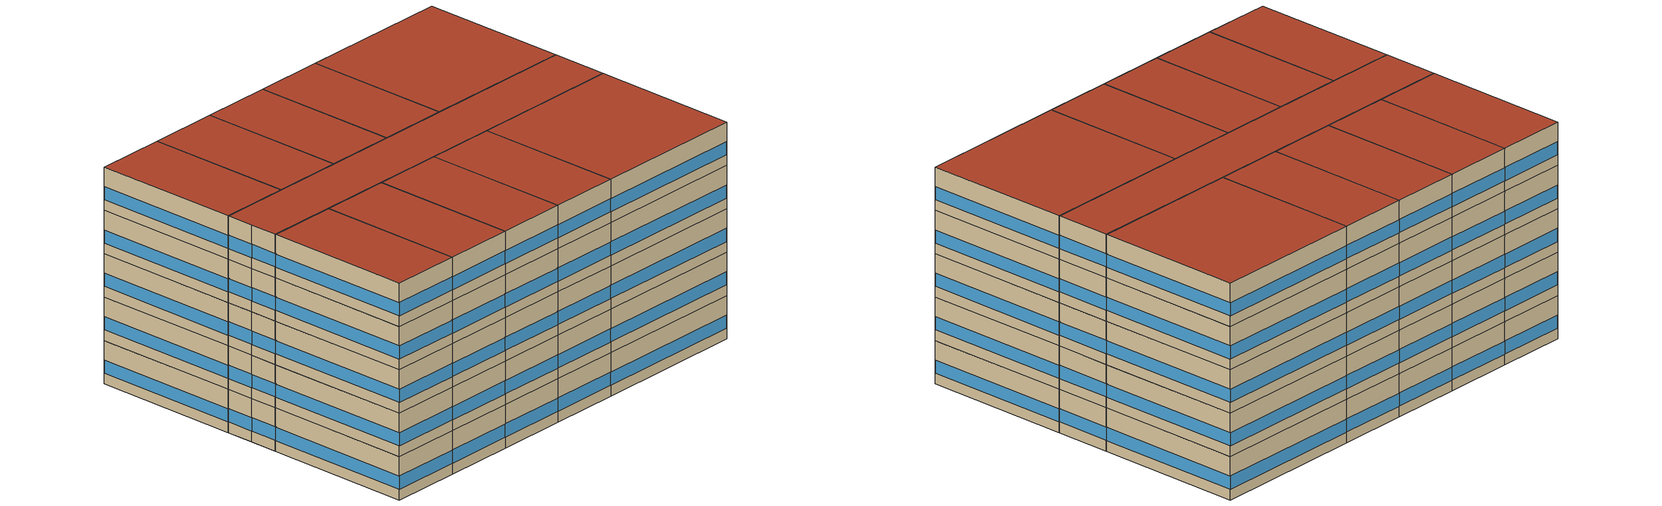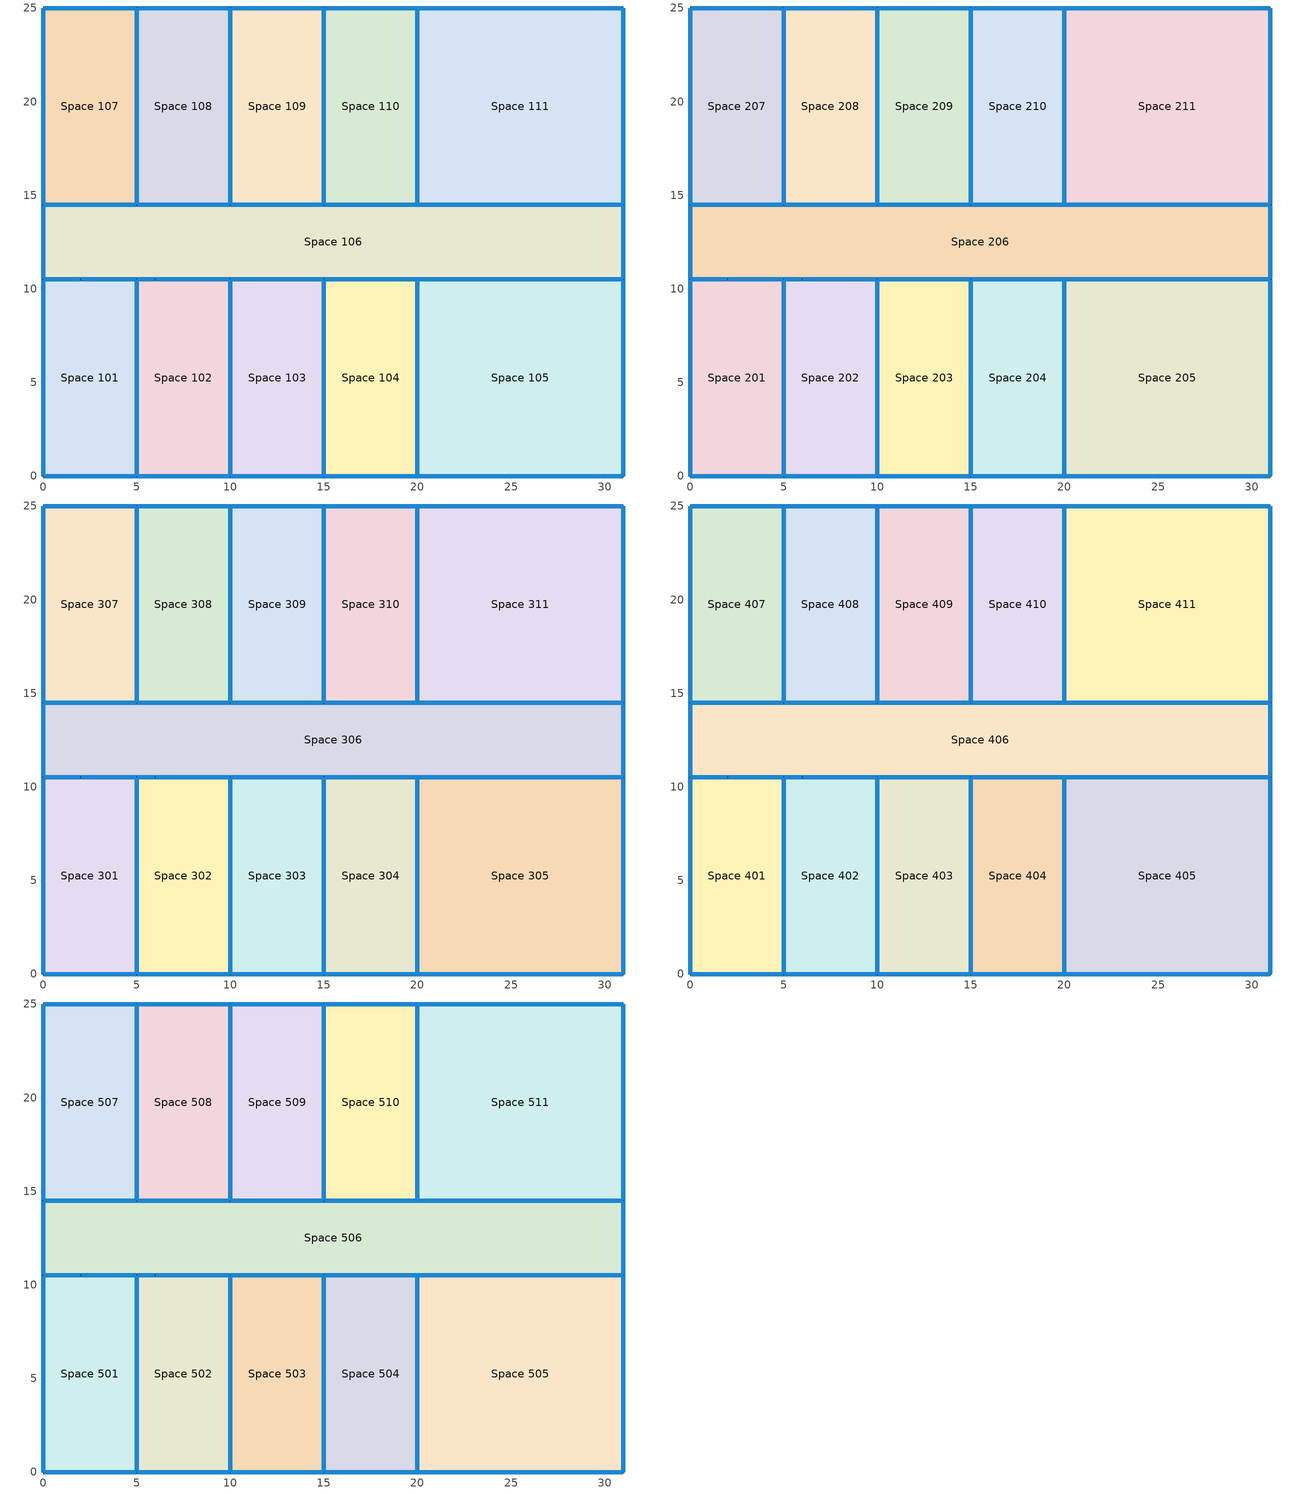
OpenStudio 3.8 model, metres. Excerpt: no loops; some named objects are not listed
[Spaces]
Space 101
 floor ground: 5,10.5 5,0 0,0 0,10.5 z0
 wall outside: 0,0 5,0 5,10.5 2,10.5 0,10.5 0,0 z0:3.05
 window: 0,10.47 0,0.03 / 0.03,0 4.97,0 / 5,0.03 5,10.47 z0.76:1.68; 1.97,10.5 0.03,10.5 z0.76:1.7; 4.97,10.5 2.03,10.5 z0.76:1.69
 roof outside: 5,0 5,10.5 0,10.5 0,0 z3.05
Space 102
 floor ground: 10,10.5 10,0 5,0 5,10.5 z0
 wall outside: 5,0 10,0 10,10.5 6,10.5 5,10.5 5,0 z0:3.05
 window: 5.03,0 9.97,0 / 5,10.47 5,0.03 / 10,0.03 10,10.47 z0.76:1.68; 5.97,10.5 5.03,10.5 z0.76:1.72; 9.97,10.5 6.03,10.5 z0.76:1.69
 roof outside: 10,0 10,10.5 5,10.5 5,0 z3.05
Space 103
 floor ground: 15,10.5 15,0 10,0 10,10.5 z0
 wall outside: 10,0 15,0 15,10.5 10,10.5 10,0 z0:3.05
 window: 10.03,0 14.97,0 / 10,10.47 10,0.03 / 14.97,10.5 10.03,10.5 / 15,0.03 15,10.47 z0.76:1.68
 roof outside: 15,0 15,10.5 10,10.5 10,0 z3.05
Space 104
 floor ground: 20,10.5 20,0 15,0 15,10.5 z0
 wall outside: 15,0 20,0 20,10.5 15,10.5 15,0 z0:3.05
 window: 15,10.47 15,0.03 / 15.03,0 19.97,0 / 19.97,10.5 15.03,10.5 / 20,0.03 20,10.47 z0.76:1.68
 roof outside: 20,0 20,10.5 15,10.5 15,0 z3.05
Space 105
 floor ground: 31,10.5 31,0 20,0 20,10.5 z0
 wall outside: 31,10.5 20,10.5 20,0 31,0 31,10.5 z0:3.05
 window: 31,0.03 31,10.47 / 30.97,10.5 20.03,10.5 / 20,10.47 20,0.03 / 20.03,0 30.97,0 z0.76:1.68
 roof outside: 31,0 31,10.5 20,10.5 20,0 z3.05
Space 106
 floor ground: 31,14.5 31,10.5 0,10.5 0,14.5 z0
 wall outside: 31,10.5 31,14.5 20,14.5 15,14.5 10,14.5 5,14.5 0,14.5 0,12.5 0,10.5 2,10.5 5,10.5 6,10.5 10,10.5 15,10.5 20,10.5 31,10.5 z0:3.05
 window: 2.03,10.5 4.97,10.5 / 31,10.53 31,14.47 / 6.03,10.5 9.97,10.5 z0.76:1.69; 0.03,10.5 1.97,10.5 / 0,12.47 0,10.53 / 0,14.47 0,12.53 z0.76:1.7; 4.97,14.5 0.03,14.5 / 19.97,14.5 15.03,14.5 / 20.03,10.5 30.97,10.5 / 15.03,10.5 19.97,10.5 / 10.03,10.5 14.97,10.5 / 9.97,14.5 5.03,14.5 / 14.97,14.5 10.03,14.5 / 30.97,14.5 20.03,14.5 z0.76:1.68; 5.03,10.5 5.97,10.5 z0.76:1.72
 roof outside: 31,10.5 31,14.5 0,14.5 0,10.5 z3.05
Space 107
 floor ground: 5,25 5,14.5 0,14.5 0,25 z0
 wall outside: 0,14.5 5,14.5 5,25 0,25 0,14.5 z0:3.05
 window: 5,14.53 5,24.97 / 0,24.97 0,14.53 / 0.03,14.5 4.97,14.5 / 4.97,25 0.03,25 z0.76:1.68
 roof outside: 5,14.5 5,25 0,25 0,14.5 z3.05
Space 108
 floor ground: 10,25 10,14.5 5,14.5 5,25 z0
 wall outside: 5,14.5 10,14.5 10,25 5,25 5,14.5 z0:3.05
 window: 10,14.53 10,24.97 / 5.03,14.5 9.97,14.5 / 5,24.97 5,14.53 / 9.97,25 5.03,25 z0.76:1.68
 roof outside: 10,14.5 10,25 5,25 5,14.5 z3.05
Space 109
 floor ground: 15,25 15,14.5 10,14.5 10,25 z0
 wall outside: 10,14.5 15,14.5 15,25 10,25 10,14.5 z0:3.05
 window: 10.03,14.5 14.97,14.5 / 10,24.97 10,14.53 / 14.97,25 10.03,25 / 15,14.53 15,24.97 z0.76:1.68
 roof outside: 15,14.5 15,25 10,25 10,14.5 z3.05
Space 110
 floor ground: 20,25 20,14.5 15,14.5 15,25 z0
 wall outside: 15,14.5 20,14.5 20,25 15,25 15,14.5 z0:3.05
 window: 15.03,14.5 19.97,14.5 / 15,24.97 15,14.53 / 19.97,25 15.03,25 / 20,14.53 20,24.97 z0.76:1.68
 roof outside: 20,14.5 20,25 15,25 15,14.5 z3.05
Space 111
 floor ground: 31,25 31,14.5 20,14.5 20,25 z0
 wall outside: 31,25 20,25 20,14.5 31,14.5 31,25 z0:3.05
 window: 30.97,25 20.03,25 / 31,14.53 31,24.97 / 20.03,14.5 30.97,14.5 / 20,24.97 20,14.53 z0.76:1.68
 roof outside: 31,14.5 31,25 20,25 20,14.5 z3.05
Space 201
 floor ground: 5,10.5 5,0 0,0 0,10.5 z3.05
 wall outside: 0,0 5,0 5,10.5 2,10.5 0,10.5 0,0 z3.05:6.1
 window: 0,10.47 0,0.03 / 0.03,0 4.97,0 / 5,0.03 5,10.47 z3.81:4.73; 1.97,10.5 0.03,10.5 z3.81:4.75; 4.97,10.5 2.03,10.5 z3.81:4.74
 roof outside: 5,0 5,10.5 0,10.5 0,0 z6.1
Space 202
 floor ground: 10,10.5 10,0 5,0 5,10.5 z3.05
 wall outside: 5,0 10,0 10,10.5 6,10.5 5,10.5 5,0 z3.05:6.1
 window: 5.97,10.5 5.03,10.5 z3.81:4.77; 5.03,0 9.97,0 / 5,10.47 5,0.03 / 9.97,10.5 6.03,10.5 / 10,0.03 10,10.47 z3.81:4.73
 roof outside: 10,0 10,10.5 5,10.5 5,0 z6.1
Space 203
 floor ground: 15,10.5 15,0 10,0 10,10.5 z3.05
 wall outside: 10,0 15,0 15,10.5 10,10.5 10,0 z3.05:6.1
 window: 10.03,0 14.97,0 / 15,0.03 15,10.47 / 10,10.47 10,0.03 / 14.97,10.5 10.03,10.5 z3.81:4.73
 roof outside: 15,0 15,10.5 10,10.5 10,0 z6.1
Space 204
 floor ground: 20,10.5 20,0 15,0 15,10.5 z3.05
 wall outside: 15,0 20,0 20,10.5 15,10.5 15,0 z3.05:6.1
 window: 15.03,0 19.97,0 / 15,10.47 15,0.03 / 19.97,10.5 15.03,10.5 / 20,0.03 20,10.47 z3.81:4.73
 roof outside: 20,0 20,10.5 15,10.5 15,0 z6.1
Space 205
 floor ground: 31,10.5 31,0 20,0 20,10.5 z3.05
 wall outside: 31,10.5 20,10.5 20,0 31,0 31,10.5 z3.05:6.1
 window: 31,0.03 31,10.47 / 20,10.47 20,0.03 / 30.97,10.5 20.03,10.5 / 20.03,0 30.97,0 z3.81:4.73
 roof outside: 31,0 31,10.5 20,10.5 20,0 z6.1
Space 206
 floor ground: 31,14.5 31,10.5 0,10.5 0,14.5 z3.05
 wall outside: 31,10.5 31,14.5 20,14.5 15,14.5 10,14.5 5,14.5 0,14.5 0,12.5 0,10.5 2,10.5 5,10.5 6,10.5 10,10.5 15,10.5 20,10.5 31,10.5 z3.05:6.1
 window: 10.03,10.5 14.97,10.5 / 15.03,10.5 19.97,10.5 / 31,10.53 31,14.47 / 20.03,10.5 30.97,10.5 / 6.03,10.5 9.97,10.5 / 4.97,14.5 0.03,14.5 / 9.97,14.5 5.03,14.5 / 14.97,14.5 10.03,14.5 / 19.97,14.5 15.03,14.5 / 30.97,14.5 20.03,14.5 z3.81:4.73; 5.03,10.5 5.97,10.5 z3.81:4.77; 2.03,10.5 4.97,10.5 z3.81:4.74; 0.03,10.5 1.97,10.5 / 0,12.47 0,10.53 / 0,14.47 0,12.53 z3.81:4.75
 roof outside: 31,10.5 31,14.5 0,14.5 0,10.5 z6.1
Space 207
 floor ground: 5,25 5,14.5 0,14.5 0,25 z3.05
 wall outside: 0,14.5 5,14.5 5,25 0,25 0,14.5 z3.05:6.1
 window: 5,14.53 5,24.97 / 0.03,14.5 4.97,14.5 / 0,24.97 0,14.53 / 4.97,25 0.03,25 z3.81:4.73
 roof outside: 5,14.5 5,25 0,25 0,14.5 z6.1
Space 208
 floor ground: 10,25 10,14.5 5,14.5 5,25 z3.05
 wall outside: 5,14.5 10,14.5 10,25 5,25 5,14.5 z3.05:6.1
 window: 5.03,14.5 9.97,14.5 / 5,24.97 5,14.53 / 9.97,25 5.03,25 / 10,14.53 10,24.97 z3.81:4.73
 roof outside: 10,14.5 10,25 5,25 5,14.5 z6.1
Space 209
 floor ground: 15,25 15,14.5 10,14.5 10,25 z3.05
 wall outside: 10,14.5 15,14.5 15,25 10,25 10,14.5 z3.05:6.1
 window: 10.03,14.5 14.97,14.5 / 10,24.97 10,14.53 / 14.97,25 10.03,25 / 15,14.53 15,24.97 z3.81:4.73
 roof outside: 15,14.5 15,25 10,25 10,14.5 z6.1
Space 210
 floor ground: 20,25 20,14.5 15,14.5 15,25 z3.05
 wall outside: 15,14.5 20,14.5 20,25 15,25 15,14.5 z3.05:6.1
 window: 19.97,25 15.03,25 / 15.03,14.5 19.97,14.5 / 15,24.97 15,14.53 / 20,14.53 20,24.97 z3.81:4.73
 roof outside: 20,14.5 20,25 15,25 15,14.5 z6.1
Space 211
 floor ground: 31,25 31,14.5 20,14.5 20,25 z3.05
 wall outside: 31,25 20,25 20,14.5 31,14.5 31,25 z3.05:6.1
 window: 20,24.97 20,14.53 / 31,14.53 31,24.97 / 30.97,25 20.03,25 / 20.03,14.5 30.97,14.5 z3.81:4.73
 roof outside: 31,14.5 31,25 20,25 20,14.5 z6.1
Space 301
 floor ground: 5,10.5 5,0 0,0 0,10.5 z6.1
 wall outside: 0,0 5,0 5,10.5 2,10.5 0,10.5 0,0 z6.1:9.14
 window: 5,0.03 5,10.47 / 0,10.47 0,0.03 z6.86:7.77; 0.03,0 4.97,0 z6.86:7.78; 1.97,10.5 0.03,10.5 / 4.97,10.5 2.03,10.5 z6.86:7.79
 roof outside: 5,0 5,10.5 0,10.5 0,0 z9.14
Space 302
 floor ground: 10,10.5 10,0 5,0 5,10.5 z6.1
 wall outside: 5,0 10,0 10,10.5 6,10.5 5,10.5 5,0 z6.1:9.14
 window: 5.97,10.5 5.03,10.5 z6.86:7.82; 5.03,0 9.97,0 / 9.97,10.5 6.03,10.5 z6.86:7.78; 5,10.47 5,0.03 / 10,0.03 10,10.47 z6.86:7.77
 roof outside: 10,0 10,10.5 5,10.5 5,0 z9.14
Space 303
 floor ground: 15,10.5 15,0 10,0 10,10.5 z6.1
 wall outside: 10,0 15,0 15,10.5 10,10.5 10,0 z6.1:9.14
 window: 10.03,0 14.97,0 / 14.97,10.5 10.03,10.5 z6.86:7.78; 10,10.47 10,0.03 / 15,0.03 15,10.47 z6.86:7.77
 roof outside: 15,0 15,10.5 10,10.5 10,0 z9.14
Space 304
 floor ground: 20,10.5 20,0 15,0 15,10.5 z6.1
 wall outside: 15,0 20,0 20,10.5 15,10.5 15,0 z6.1:9.14
 window: 20,0.03 20,10.47 / 15,10.47 15,0.03 z6.86:7.77; 15.03,0 19.97,0 / 19.97,10.5 15.03,10.5 z6.86:7.78
 roof outside: 20,0 20,10.5 15,10.5 15,0 z9.14
Space 305
 floor ground: 31,10.5 31,0 20,0 20,10.5 z6.1
 wall outside: 31,10.5 20,10.5 20,0 31,0 31,10.5 z6.1:9.14
 window: 31,0.03 31,10.47 / 30.97,10.5 20.03,10.5 / 20.03,0 30.97,0 / 20,10.47 20,0.03 z6.86:7.77
 roof outside: 31,0 31,10.5 20,10.5 20,0 z9.14
Space 306
 floor ground: 31,14.5 31,10.5 0,10.5 0,14.5 z6.1
 wall outside: 31,10.5 31,14.5 20,14.5 15,14.5 10,14.5 5,14.5 0,14.5 0,12.5 0,10.5 2,10.5 5,10.5 6,10.5 10,10.5 15,10.5 20,10.5 31,10.5 z6.1:9.14
 window: 9.97,14.5 5.03,14.5 / 15.03,10.5 19.97,10.5 / 14.97,14.5 10.03,14.5 / 4.97,14.5 0.03,14.5 / 31,10.53 31,14.47 / 10.03,10.5 14.97,10.5 / 6.03,10.5 9.97,10.5 / 19.97,14.5 15.03,14.5 z6.86:7.78; 0.03,10.5 1.97,10.5 / 0,12.47 0,10.53 / 2.03,10.5 4.97,10.5 / 0,14.47 0,12.53 z6.86:7.79; 20.03,10.5 30.97,10.5 / 30.97,14.5 20.03,14.5 z6.86:7.77; 5.03,10.5 5.97,10.5 z6.86:7.82
 roof outside: 31,10.5 31,14.5 0,14.5 0,10.5 z9.14
Space 307
 floor ground: 5,25 5,14.5 0,14.5 0,25 z6.1
 wall outside: 0,14.5 5,14.5 5,25 0,25 0,14.5 z6.1:9.14
 window: 5,14.53 5,24.97 / 0,24.97 0,14.53 z6.86:7.77; 4.97,25 0.03,25 / 0.03,14.5 4.97,14.5 z6.86:7.78
 roof outside: 5,14.5 5,25 0,25 0,14.5 z9.14
Space 308
 floor ground: 10,25 10,14.5 5,14.5 5,25 z6.1
 wall outside: 5,14.5 10,14.5 10,25 5,25 5,14.5 z6.1:9.14
 window: 9.97,25 5.03,25 / 5.03,14.5 9.97,14.5 z6.86:7.78; 5,24.97 5,14.53 / 10,14.53 10,24.97 z6.86:7.77
 roof outside: 10,14.5 10,25 5,25 5,14.5 z9.14
Space 309
 floor ground: 15,25 15,14.5 10,14.5 10,25 z6.1
 wall outside: 10,14.5 15,14.5 15,25 10,25 10,14.5 z6.1:9.14
 window: 14.97,25 10.03,25 / 10.03,14.5 14.97,14.5 z6.86:7.78; 10,24.97 10,14.53 / 15,14.53 15,24.97 z6.86:7.77
 roof outside: 15,14.5 15,25 10,25 10,14.5 z9.14
Space 310
 floor ground: 20,25 20,14.5 15,14.5 15,25 z6.1
 wall outside: 15,14.5 20,14.5 20,25 15,25 15,14.5 z6.1:9.14
 window: 19.97,25 15.03,25 / 15.03,14.5 19.97,14.5 z6.86:7.78; 20,14.53 20,24.97 / 15,24.97 15,14.53 z6.86:7.77
 roof outside: 20,14.5 20,25 15,25 15,14.5 z9.14
Space 311
 floor ground: 31,25 31,14.5 20,14.5 20,25 z6.1
 wall outside: 31,25 20,25 20,14.5 31,14.5 31,25 z6.1:9.14
 window: 31,14.53 31,24.97 / 30.97,25 20.03,25 / 20.03,14.5 30.97,14.5 / 20,24.97 20,14.53 z6.86:7.77
 roof outside: 31,14.5 31,25 20,25 20,14.5 z9.14
Space 401
 floor ground: 5,10.5 5,0 0,0 0,10.5 z9.14
 wall outside: 0,0 5,0 5,10.5 2,10.5 0,10.5 0,0 z9.14:12.19
 window: 4.97,10.5 2.03,10.5 / 0.03,0 4.97,0 z9.9:10.83; 1.97,10.5 0.03,10.5 z9.9:10.84; 0,10.47 0,0.03 / 5,0.03 5,10.47 z9.9:10.82
 roof outside: 5,0 5,10.5 0,10.5 0,0 z12.19
Space 402
 floor ground: 10,10.5 10,0 5,0 5,10.5 z9.14
 wall outside: 5,0 10,0 10,10.5 6,10.5 5,10.5 5,0 z9.14:12.19
 window: 5.97,10.5 5.03,10.5 z9.9:10.87; 9.97,10.5 6.03,10.5 / 5.03,0 9.97,0 z9.9:10.83; 5,10.47 5,0.03 / 10,0.03 10,10.47 z9.9:10.82
 roof outside: 10,0 10,10.5 5,10.5 5,0 z12.19
Space 403
 floor ground: 15,10.5 15,0 10,0 10,10.5 z9.14
 wall outside: 10,0 15,0 15,10.5 10,10.5 10,0 z9.14:12.19
 window: 10.03,0 14.97,0 / 14.97,10.5 10.03,10.5 z9.9:10.83; 10,10.47 10,0.03 / 15,0.03 15,10.47 z9.9:10.82
 roof outside: 15,0 15,10.5 10,10.5 10,0 z12.19
Space 404
 floor ground: 20,10.5 20,0 15,0 15,10.5 z9.14
 wall outside: 15,0 20,0 20,10.5 15,10.5 15,0 z9.14:12.19
 window: 20,0.03 20,10.47 / 15,10.47 15,0.03 z9.9:10.82; 15.03,0 19.97,0 / 19.97,10.5 15.03,10.5 z9.9:10.83
 roof outside: 20,0 20,10.5 15,10.5 15,0 z12.19
Space 405
 floor ground: 31,10.5 31,0 20,0 20,10.5 z9.14
 wall outside: 31,10.5 20,10.5 20,0 31,0 31,10.5 z9.14:12.19
 window: 30.97,10.5 20.03,10.5 / 20,10.47 20,0.03 / 20.03,0 30.97,0 / 31,0.03 31,10.47 z9.9:10.82
 roof outside: 31,0 31,10.5 20,10.5 20,0 z12.19
Space 406
 floor ground: 31,14.5 31,10.5 0,10.5 0,14.5 z9.14
 wall outside: 31,10.5 31,14.5 20,14.5 15,14.5 10,14.5 5,14.5 0,14.5 0,12.5 0,10.5 2,10.5 5,10.5 6,10.5 10,10.5 15,10.5 20,10.5 31,10.5 z9.14:12.19
 window: 14.97,14.5 10.03,14.5 / 19.97,14.5 15.03,14.5 / 15.03,10.5 19.97,10.5 / 6.03,10.5 9.97,10.5 / 2.03,10.5 4.97,10.5 / 31,10.53 31,14.47 / 10.03,10.5 14.97,10.5 / 4.97,14.5 0.03,14.5 / 9.97,14.5 5.03,14.5 z9.9:10.83; 30.97,14.5 20.03,14.5 / 20.03,10.5 30.97,10.5 z9.9:10.82; 0,14.47 0,12.53 / 0.03,10.5 1.97,10.5 / 0,12.47 0,10.53 z9.9:10.84; 5.03,10.5 5.97,10.5 z9.9:10.87
 roof outside: 31,10.5 31,14.5 0,14.5 0,10.5 z12.19
Space 407
 floor ground: 5,25 5,14.5 0,14.5 0,25 z9.14
 wall outside: 0,14.5 5,14.5 5,25 0,25 0,14.5 z9.14:12.19
 window: 0.03,14.5 4.97,14.5 / 4.97,25 0.03,25 z9.9:10.83; 0,24.97 0,14.53 / 5,14.53 5,24.97 z9.9:10.82
 roof outside: 5,14.5 5,25 0,25 0,14.5 z12.19
Space 408
 floor ground: 10,25 10,14.5 5,14.5 5,25 z9.14
 wall outside: 5,14.5 10,14.5 10,25 5,25 5,14.5 z9.14:12.19
 window: 9.97,25 5.03,25 / 5.03,14.5 9.97,14.5 z9.9:10.83; 5,24.97 5,14.53 / 10,14.53 10,24.97 z9.9:10.82
 roof outside: 10,14.5 10,25 5,25 5,14.5 z12.19
Space 409
 floor ground: 15,25 15,14.5 10,14.5 10,25 z9.14
 wall outside: 10,14.5 15,14.5 15,25 10,25 10,14.5 z9.14:12.19
 window: 10,24.97 10,14.53 / 15,14.53 15,24.97 z9.9:10.82; 10.03,14.5 14.97,14.5 / 14.97,25 10.03,25 z9.9:10.83
 roof outside: 15,14.5 15,25 10,25 10,14.5 z12.19
Space 410
 floor ground: 20,25 20,14.5 15,14.5 15,25 z9.14
 wall outside: 15,14.5 20,14.5 20,25 15,25 15,14.5 z9.14:12.19
 window: 20,14.53 20,24.97 / 15,24.97 15,14.53 z9.9:10.82; 15.03,14.5 19.97,14.5 / 19.97,25 15.03,25 z9.9:10.83
 roof outside: 20,14.5 20,25 15,25 15,14.5 z12.19
Space 411
 floor ground: 31,25 31,14.5 20,14.5 20,25 z9.14
 wall outside: 31,25 20,25 20,14.5 31,14.5 31,25 z9.14:12.19
 window: 20.03,14.5 30.97,14.5 / 30.97,25 20.03,25 / 31,14.53 31,24.97 / 20,24.97 20,14.53 z9.9:10.82
 roof outside: 31,14.5 31,25 20,25 20,14.5 z12.19
Space 501
 floor ground: 5,10.5 5,0 0,0 0,10.5 z12.19
 wall outside: 0,0 5,0 5,10.5 2,10.5 0,10.5 0,0 z12.19:15.24
 window: 4.97,10.5 2.03,10.5 / 0.03,0 4.97,0 z12.95:13.88; 1.97,10.5 0.03,10.5 z12.95:13.89; 0,10.47 0,0.03 / 5,0.03 5,10.47 z12.95:13.87
 roof outside: 5,0 5,10.5 0,10.5 0,0 z15.24
Space 502
 floor ground: 10,10.5 10,0 5,0 5,10.5 z12.19
 wall outside: 5,0 10,0 10,10.5 6,10.5 5,10.5 5,0 z12.19:15.24
 window: 10,0.03 10,10.47 / 5,10.47 5,0.03 z12.95:13.87; 5.03,0 9.97,0 / 9.97,10.5 6.03,10.5 z12.95:13.88; 5.97,10.5 5.03,10.5 z12.95:13.92
 roof outside: 10,0 10,10.5 5,10.5 5,0 z15.24
Space 503
 floor ground: 15,10.5 15,0 10,0 10,10.5 z12.19
 wall outside: 10,0 15,0 15,10.5 10,10.5 10,0 z12.19:15.24
 window: 15,0.03 15,10.47 / 10,10.47 10,0.03 z12.95:13.87; 14.97,10.5 10.03,10.5 / 10.03,0 14.97,0 z12.95:13.88
 roof outside: 15,0 15,10.5 10,10.5 10,0 z15.24
Space 504
 floor ground: 20,10.5 20,0 15,0 15,10.5 z12.19
 wall outside: 15,0 20,0 20,10.5 15,10.5 15,0 z12.19:15.24
 window: 15.03,0 19.97,0 / 19.97,10.5 15.03,10.5 z12.95:13.88; 20,0.03 20,10.47 / 15,10.47 15,0.03 z12.95:13.87
 roof outside: 20,0 20,10.5 15,10.5 15,0 z15.24
Space 505
 floor ground: 31,10.5 31,0 20,0 20,10.5 z12.19
 wall outside: 31,10.5 20,10.5 20,0 31,0 31,10.5 z12.19:15.24
 window: 20,10.47 20,0.03 / 30.97,10.5 20.03,10.5 / 31,0.03 31,10.47 / 20.03,0 30.97,0 z12.95:13.87
 roof outside: 31,0 31,10.5 20,10.5 20,0 z15.24
Space 506
 floor ground: 31,14.5 31,10.5 0,10.5 0,14.5 z12.19
 wall outside: 31,10.5 31,14.5 20,14.5 15,14.5 10,14.5 5,14.5 0,14.5 0,12.5 0,10.5 2,10.5 5,10.5 6,10.5 10,10.5 15,10.5 20,10.5 31,10.5 z12.19:15.24
 window: 2.03,10.5 4.97,10.5 / 9.97,14.5 5.03,14.5 / 19.97,14.5 15.03,14.5 / 15.03,10.5 19.97,10.5 / 10.03,10.5 14.97,10.5 / 31,10.53 31,14.47 / 6.03,10.5 9.97,10.5 / 4.97,14.5 0.03,14.5 / 14.97,14.5 10.03,14.5 z12.95:13.88; 0,14.47 0,12.53 / 0.03,10.5 1.97,10.5 / 0,12.47 0,10.53 z12.95:13.89; 5.03,10.5 5.97,10.5 z12.95:13.92; 20.03,10.5 30.97,10.5 / 30.97,14.5 20.03,14.5 z12.95:13.87
 roof outside: 31,10.5 31,14.5 0,14.5 0,10.5 z15.24
Space 507
 floor ground: 5,25 5,14.5 0,14.5 0,25 z12.19
 wall outside: 0,14.5 5,14.5 5,25 0,25 0,14.5 z12.19:15.24
 window: 0,24.97 0,14.53 / 5,14.53 5,24.97 z12.95:13.87; 0.03,14.5 4.97,14.5 / 4.97,25 0.03,25 z12.95:13.88
 roof outside: 5,14.5 5,25 0,25 0,14.5 z15.24
Space 508
 floor ground: 10,25 10,14.5 5,14.5 5,25 z12.19
 wall outside: 5,14.5 10,14.5 10,25 5,25 5,14.5 z12.19:15.24
 window: 5.03,14.5 9.97,14.5 / 9.97,25 5.03,25 z12.95:13.88; 5,24.97 5,14.53 / 10,14.53 10,24.97 z12.95:13.87
 roof outside: 10,14.5 10,25 5,25 5,14.5 z15.24
Space 509
 floor ground: 15,25 15,14.5 10,14.5 10,25 z12.19
 wall outside: 10,14.5 15,14.5 15,25 10,25 10,14.5 z12.19:15.24
 window: 15,14.53 15,24.97 / 10,24.97 10,14.53 z12.95:13.87; 14.97,25 10.03,25 / 10.03,14.5 14.97,14.5 z12.95:13.88
 roof outside: 15,14.5 15,25 10,25 10,14.5 z15.24
Space 510
 floor ground: 20,25 20,14.5 15,14.5 15,25 z12.19
 wall outside: 15,14.5 20,14.5 20,25 15,25 15,14.5 z12.19:15.24
 window: 15.03,14.5 19.97,14.5 / 19.97,25 15.03,25 z12.95:13.88; 15,24.97 15,14.53 / 20,14.53 20,24.97 z12.95:13.87
 roof outside: 20,14.5 20,25 15,25 15,14.5 z15.24
Space 511
 floor ground: 31,25 31,14.5 20,14.5 20,25 z12.19
 wall outside: 31,25 20,25 20,14.5 31,14.5 31,25 z12.19:15.24
 window: 20,24.97 20,14.53 / 20.03,14.5 30.97,14.5 / 30.97,25 20.03,25 / 31,14.53 31,24.97 z12.95:13.87
 roof outside: 31,14.5 31,25 20,25 20,14.5 z15.24
[Building]
Building 1
[Site]
Montreal Int'l: Latitude {deg}=45.47; Longitude {deg}=-73.75; Time Zone {hr}=-5; Elevation {m}=36
[ClimateZones]
Climate Zone Institution Name 1=ASHRAE; Climate Zone Document Name 1=ANSI/ASHRAE Standard 169; Climate Zone Document Year 1=2006; Climate Zone Institution Name 2=CEC; Climate Zone Document Name 2=California Climate Zone Descriptions; Climate Zone Document Year 2=1995
[SizingPeriod:DesignDay] Barometric Pressure {Pa}=100893; Rain Indicator=No; Snow Indicator=No; Day of Month=21; Daylight Saving Time Indicator=No; Dry-Bulb Temperature Range Modifier Type=DefaultMultipliers
Name | Maximum Dry-Bulb Temperature {C} | Daily Dry-Bulb Temperature Range {deltaC} | Wind Speed {m/s} | Wind Direction {deg} | Sky Clearness | Month | Day Type | Humidity Condition Type | Wetbulb or DewPoint at Maximum Dry-Bulb {C} | Solar Model Indicator | ASHRAE Clear Sky Optical Depth for Beam Irradiance | ASHRAE Clear Sky Optical Depth for Diffuse Irradiance
Montreal Int'l Ann Htg 99.6% Condns DB | -23.7 | 0 | 3.9 | 260 | 0 | 1 | WinterDesignDay | Wetbulb | -23.7 | ASHRAEClearSky
Montreal Int'l Ann Hum_n 99.6% Condns DP=>MCDB | -23 | 0 | 3.9 | 260 | 0 | 1 | WinterDesignDay | Dewpoint | -30.5 | ASHRAEClearSky
Montreal Int'l Ann Htg Wind 99.6% Condns WS=>MCDB | -5.3 | 0 | 12.9 | 260 | 0 | 1 | WinterDesignDay | Wetbulb | -5.3 | ASHRAEClearSky
Montreal Int'l Ann Clg .4% Condns DB=>MWB | 30 | 9.3 | 4.9 | 220 |  | 7 | SummerDesignDay | Wetbulb | 22.1 | ASHRAETau | 0.465 | 1.966
[Construction]
Typical Interior Partition 4; Typical Interior Door 4: G05 25mm wood 1
Typical Insulated Exterior Mass Floor 1: 4 in. Normalweight Concrete Floor 2, Typical Carpet Pad 4
Typical IEAD Roof pre1980: Roof Membrane 1, Typical Insulation R-1.2 Pre1980roof, Metal Roof Surface 2
Typical Interior Floor: 100mm Normalweight concrete floor, CP02 CARPET PAD 3
Typical Interior Wall: G01 13mm gypsum board, G01 13mm gypsum board
Typical Interior Ceiling: CP02 CARPET PAD 3, 100mm Normalweight concrete floor
Generic Ground Slab 6A pre1980: Typical Insulation R1.5 ground Pre1980, Generic HW Concrete
Customized Fenestration: u=3.36: Fenestration U=3.32 0.66 1
Typical Insulated Metal Door 2: F08 Metal surface 1, Typical Insulation R-2.17 1
U 0.88 SHGC 0.16 Sgl Ref-A-L Clr 6mm 1: REF A CLEAR LO 6MM 1
Typical Overhead Door 1: Typical Insulation R-2.17 1
Typical Interior Window: Clear 3mm 1
Generic Exterior Wall pre1980 6A: Generic Brick, Generic LW Concrete, Typical Insulation R1.76 GBC, Generic Wall Air Gap, Generic Gypsum Board
Generic Ground Slab 6A 19802010: Typical Insulation U=0.459, Generic HW Concrete
[Material] Thermal Absorptance=0.9
Name | Roughness | Thickness {m} | Conductivity {W/m-K} | Density {kg/m3} | Specific Heat {J/kg-K} | Solar Absorptance | Visible Absorptance
G05 25mm wood 1 | MediumSmooth | 0.0254 | 0.15 | 608 | 1630 | 0.5 | 0.5
4 in. Normalweight Concrete Floor 2 | MediumRough | 0.1016 | 2.31 | 2322 | 832 | 0.7 | 0.7
Generic Brick | MediumRough | 0.1 | 0.9 | 1920 | 790 | 0.65 | 0.65
Generic LW Concrete | MediumRough | 0.1 | 0.53 | 1280 | 840 | 0.8 | 0.8
Generic Wall Air Gap | Smooth | 0.1 | 0.667 | 1.28 | 1000 | 0.7 | 0.7
Generic Gypsum Board | MediumSmooth | 0.0127 | 0.16 | 800 | 1090 | 0.5 | 0.5
Roof Membrane 1 | VeryRough | 0.0095 | 0.16 | 1121.29 | 1460 | 0.7 | 0.7
Metal Roof Surface 2; F08 Metal surface 1 | Smooth | 0.0008 | 45.28 | 7824 | 500 | 0.7 | 0.7
100mm Normalweight concrete floor | MediumRough | 0.1016 | 2.31045 | 2322 | 832.557 | 0.7 | 0.7
G01 13mm gypsum board | Smooth | 0.0127 | 0.160031 | 800.001 | 1090.73 | 0.7 | 0.5
Generic HW Concrete | MediumRough | 0.2 | 1.95 | 2240 | 900 | 0.8 | 0.8
[Material:NoMass] Roughness=Smooth; Thermal Absorptance=0.9; Solar Absorptance=0.7
Name | Thermal Resistance {m2-K/W} | Visible Absorptance
Typical Carpet Pad 4; CP02 CARPET PAD 3 | 0.21648 | 0.8
Typical Insulation R-1.2 Pre1980roof | 2.73841 | 0.7
Typical Insulation R1.5 ground Pre1980 | 1.5 | 0.7
Typical Insulation R-2.17 1 | 0.381975 | 0.7
Typical Insulation R1.76 GBC | 1.76 | 0.7
Typical Insulation U=0.459 | 2.17 | 0.7
[WindowMaterial:Glazing] Optical Data Type=SpectralAverage; Infrared Transmittance at Normal Incidence=0; Front Side Infrared Hemispherical Emissivity=0.84; Conductivity {W/m-K}=0.9; Dirt Correction Factor for Solar and Visible Transmittance=1; Solar Diffusing=No
Name | Thickness {m} | Solar Transmittance at Normal Incidence | Front Side Solar Reflectance at Normal Incidence | Back Side Solar Reflectance at Normal Incidence | Visible Transmittance at Normal Incidence | Front Side Visible Reflectance at Normal Incidence | Back Side Visible Reflectance at Normal Incidence | Back Side Infrared Hemispherical Emissivity
REF A CLEAR LO 6MM 1 | 0.006 | 0.066 | 0.341 | 0.493 | 0.08 | 0.41 | 0.37 | 0.4
Clear 3mm 1 | 0.003 | 0.837 | 0.075 | 0.075 | 0.898 | 0.081 | 0.081 | 0.84
[WindowMaterial:Blind]
Window Material Blind 1: Slat Width {m}=0.025; Slat Separation {m}=0.01875; Front Side Slat Beam Solar Reflectance=0.5; Back Side Slat Beam Solar Reflectance=0.5; Front Side Slat Diffuse Solar Reflectance=0.5; Back Side Slat Diffuse Solar Reflectance=0.5; Slat Beam Visible Transmittance=0
[DefaultConstructionSet]
Zone Pre1980 6A: Default Exterior Surface Constructions=Default Surface Constructions 1694; Default Interior Surface Constructions=Default Surface Constructions 782; Default Ground Contact Surface Constructions=Default Surface Constructions 1695; Default Exterior SubSurface Constructions=Default Sub Surface Constructions 1112; Default Interior SubSurface Constructions=Default Sub Surface Constructions 522; Interior Partition Construction=Typical Interior Partition 4
[DefaultSurfaceConstructions]
Name | Floor Construction | Wall Construction | Roof Ceiling Construction
Default Surface Constructions 1694 | Typical Insulated Exterior Mass Floor 1 | Generic Exterior Wall pre1980 6A | Typical IEAD Roof pre1980
Default Surface Constructions 782 | Typical Interior Floor | Typical Interior Wall | Typical Interior Ceiling
Default Surface Constructions 1695 | Generic Ground Slab 6A 19802010 | Generic Ground Slab 6A pre1980
[DefaultSubSurfaceConstructions]
Name | Fixed Window Construction | Operable Window Construction | Door Construction | Glass Door Construction | Overhead Door Construction | Tubular Daylight Dome Construction | Tubular Daylight Diffuser Construction
Default Sub Surface Constructions 1112 | Customized Fenestration: u=3.36 | Customized Fenestration: u=3.36 | Typical Insulated Metal Door 2 | U 0.88 SHGC 0.16 Sgl Ref-A-L Clr 6mm 1 | Typical Overhead Door 1 | Typical Interior Window | Typical Interior Window
Default Sub Surface Constructions 522 | Typical Interior Window | Typical Interior Window | Typical Interior Door 4
[WindowMaterial:SimpleGlazingSystem]
Fenestration U=3.32 0.66 1: U-Factor {W/m2-K}=3.32; Solar Heat Gain Coefficient=0.66; Visible Transmittance=0.21
[DefaultScheduleSet]
Name | Lighting Schedule | Electric Equipment Schedule | Infiltration Schedule | Number of People Schedule | People Activity Level Schedule | Hot Water Equipment Schedule
MidriseApartment Corridor Schedule Set 1 | MidriseApartment Corridor Light 2 | ApartmentMidRise BLDG_ELEVATORS Pre2004 | MidriseApartment Infil 1
MidriseApartment Apartment Schedule Set 5 |  | MURB Appliances and lighting | MidriseApartment Infil 13 | MidriseApartment Apartment Occ 3 | MidriseApartment Activity 3 | MURB hot water equipment schedule
[DesignSpecification:OutdoorAir]
MidriseApartment Apartment Ventilation: Outdoor Air Method=Sum; Outdoor Air Flow per Person {m3/s-person}=0; Outdoor Air Flow Rate {m3/s}=0.05
[ThermostatSetpoint:DualSetpoint] Heating Setpoint Temperature Schedule=NECB-G-Thermostat Setpoint-Heating; Cooling Setpoint Temperature Schedule=NECB-G-Thermostat Setpoint-Cooling
Thermostat Setpoint Dual Setpoint 1; Thermostat Setpoint Dual Setpoint 2; Thermostat Setpoint Dual Setpoint 3; Thermostat Setpoint Dual Setpoint 4; Thermostat Setpoint Dual Setpoint 5; Thermostat Setpoint Dual Setpoint 6; Thermostat Setpoint Dual Setpoint 7; Thermostat Setpoint Dual Setpoint 8; Thermostat Setpoint Dual Setpoint 9; Thermostat Setpoint Dual Setpoint 10; Thermostat Setpoint Dual Setpoint 11; Thermostat Setpoint Dual Setpoint 12; Thermostat Setpoint Dual Setpoint 13; Thermostat Setpoint Dual Setpoint 14; Thermostat Setpoint Dual Setpoint 15; Thermostat Setpoint Dual Setpoint 16; Thermostat Setpoint Dual Setpoint 17; Thermostat Setpoint Dual Setpoint 18; Thermostat Setpoint Dual Setpoint 19; Thermostat Setpoint Dual Setpoint 20; Thermostat Setpoint Dual Setpoint 21; Thermostat Setpoint Dual Setpoint 22; Thermostat Setpoint Dual Setpoint 23; Thermostat Setpoint Dual Setpoint 24; Thermostat Setpoint Dual Setpoint 25; Thermostat Setpoint Dual Setpoint 26; Thermostat Setpoint Dual Setpoint 27; Thermostat Setpoint Dual Setpoint 28; Thermostat Setpoint Dual Setpoint 29; Thermostat Setpoint Dual Setpoint 30; Thermostat Setpoint Dual Setpoint 31; Thermostat Setpoint Dual Setpoint 32; Thermostat Setpoint Dual Setpoint 33; Thermostat Setpoint Dual Setpoint 34; Thermostat Setpoint Dual Setpoint 35; Thermostat Setpoint Dual Setpoint 36; Thermostat Setpoint Dual Setpoint 37; Thermostat Setpoint Dual Setpoint 38; Thermostat Setpoint Dual Setpoint 39; Thermostat Setpoint Dual Setpoint 40; Thermostat Setpoint Dual Setpoint 41; Thermostat Setpoint Dual Setpoint 42; Thermostat Setpoint Dual Setpoint 43; Thermostat Setpoint Dual Setpoint 44; Thermostat Setpoint Dual Setpoint 45; Thermostat Setpoint Dual Setpoint 46; Thermostat Setpoint Dual Setpoint 47; Thermostat Setpoint Dual Setpoint 48; Thermostat Setpoint Dual Setpoint 49; Thermostat Setpoint Dual Setpoint 50; Thermostat Setpoint Dual Setpoint 51; Thermostat Setpoint Dual Setpoint 52; Thermostat Setpoint Dual Setpoint 53; Thermostat Setpoint Dual Setpoint 54; Thermostat Setpoint Dual Setpoint 55
[ShadingControl]
Shading Control 1: Shading Type=InteriorBlind; Shading Device Material=Window Material Blind 1; Multiple Surface Control Type=Sequential
[BuildingStory] Nominal Floor to Floor Height {m}=3.048
Name | Nominal Z Coordinate {m}
Building Story 1 | 0
Building Story 2 | 3.048
Building Story 3 | 6.096
Building Story 4 | 9.144
Building Story 5 | 12.192
[Space]
Name | Space Type | Building Story | Thermal Zone
Space 101 | MURB small | Building Story 1 | Thermal Zone 5
Space 102 | MURB small | Building Story 1 | Thermal Zone 3
Space 103 | MURB small | Building Story 1 | Thermal Zone 7
Space 104 | MURB small | Building Story 1 | Thermal Zone 9
Space 105 | MURB lobby | Building Story 1 | Thermal Zone 4
Space 106 | MURB large | Building Story 1 | Thermal Zone 10
Space 107 | MURB small | Building Story 1 | Thermal Zone 2
Space 108 | MURB small | Building Story 1 | Thermal Zone 13
Space 109 | MURB small | Building Story 1 | Thermal Zone 12
Space 110 | MURB small | Building Story 1 | Thermal Zone 15
Space 111 | MURB large | Building Story 1 | Thermal Zone 16
Space 201 | MURB small | Building Story 2 | Thermal Zone 19
Space 202 | MURB small | Building Story 2 | Thermal Zone 20
Space 203 | MURB small | Building Story 2 | Thermal Zone 11
Space 204 | MURB small | Building Story 2 | Thermal Zone 21
Space 205 | MURB lobby | Building Story 2 | Thermal Zone 1
Space 206 | MURB large | Building Story 2 | Thermal Zone 22
Space 207 | MURB small | Building Story 2 | Thermal Zone 24
Space 208 | MURB small | Building Story 2 | Thermal Zone 25
Space 209 | MURB small | Building Story 2 | Thermal Zone 26
Space 210 | MURB small | Building Story 2 | Thermal Zone 27
Space 211 | MURB large | Building Story 2 | Thermal Zone 28
Space 301 | MURB small | Building Story 3 | Thermal Zone 30
Space 302 | MURB small | Building Story 3 | Thermal Zone 31
Space 303 | MURB small | Building Story 3 | Thermal Zone 18
Space 304 | MURB small | Building Story 3 | Thermal Zone 34
Space 305 | MURB lobby | Building Story 3 | Thermal Zone 8
Space 306 | MURB large | Building Story 3 | Thermal Zone 35
Space 307 | MURB small | Building Story 3 | Thermal Zone 36
Space 308 | MURB small | Building Story 3 | Thermal Zone 38
Space 309 | MURB small | Building Story 3 | Thermal Zone 40
Space 310 | MURB small | Building Story 3 | Thermal Zone 29
Space 311 | MURB large | Building Story 3 | Thermal Zone 42
Space 401 | MURB small | Building Story 4 | Thermal Zone 23
Space 402 | MURB small | Building Story 4 | Thermal Zone 44
Space 403 | MURB small | Building Story 4 | Thermal Zone 46
Space 404 | MURB small | Building Story 4 | Thermal Zone 48
Space 405 | MURB large | Building Story 4 | Thermal Zone 50
Space 406 | MURB small | Building Story 4 | Thermal Zone 39
Space 407 | MURB small | Building Story 4 | Thermal Zone 51
Space 408 | MURB small | Building Story 4 | Thermal Zone 14
Space 409 | MURB small | Building Story 4 | Thermal Zone 52
Space 410 | MURB small | Building Story 4 | Thermal Zone 53
Space 411 | MURB small | Building Story 4 | Thermal Zone 6
Space 501 | MURB small | Building Story 5 | Thermal Zone 17
Space 502 | MURB small | Building Story 5 | Thermal Zone 45
Space 503 | MURB small | Building Story 5 | Thermal Zone 49
Space 504 | MURB small | Building Story 5 | Thermal Zone 33
Space 505 | MURB lobby | Building Story 5 | Thermal Zone 54
Space 506 | MURB large | Building Story 5 | Thermal Zone 43
Space 507 | MURB small | Building Story 5 | Thermal Zone 41
Space 508 | MURB small | Building Story 5 | Thermal Zone 47
Space 509 | MURB small | Building Story 5 | Thermal Zone 32
Space 510 | MURB small | Building Story 5 | Thermal Zone 37
Space 511 | MURB large | Building Story 5 | Thermal Zone 55
[ThermalZone] Use Ideal Air Loads=No
Name | Thermostat
Thermal Zone 1 | Thermostat Setpoint Dual Setpoint 1
Thermal Zone 2 | Thermostat Setpoint Dual Setpoint 32
Thermal Zone 3 | Thermostat Setpoint Dual Setpoint 35
Thermal Zone 4 | Thermostat Setpoint Dual Setpoint 34
Thermal Zone 5 | Thermostat Setpoint Dual Setpoint 22
Thermal Zone 6 | Thermostat Setpoint Dual Setpoint 29
Thermal Zone 7 | Thermostat Setpoint Dual Setpoint 31
Thermal Zone 8 | Thermostat Setpoint Dual Setpoint 36
Thermal Zone 9 | Thermostat Setpoint Dual Setpoint 28
Thermal Zone 10 | Thermostat Setpoint Dual Setpoint 33
Thermal Zone 11 | Thermostat Setpoint Dual Setpoint 26
Thermal Zone 12 | Thermostat Setpoint Dual Setpoint 30
Thermal Zone 13 | Thermostat Setpoint Dual Setpoint 27
Thermal Zone 14 | Thermostat Setpoint Dual Setpoint 23
Thermal Zone 15 | Thermostat Setpoint Dual Setpoint 24
Thermal Zone 16 | Thermostat Setpoint Dual Setpoint 25
Thermal Zone 17 | Thermostat Setpoint Dual Setpoint 44
Thermal Zone 18 | Thermostat Setpoint Dual Setpoint 48
Thermal Zone 19 | Thermostat Setpoint Dual Setpoint 46
Thermal Zone 20 | Thermostat Setpoint Dual Setpoint 53
Thermal Zone 21 | Thermostat Setpoint Dual Setpoint 45
Thermal Zone 22 | Thermostat Setpoint Dual Setpoint 54
Thermal Zone 23 | Thermostat Setpoint Dual Setpoint 49
Thermal Zone 24 | Thermostat Setpoint Dual Setpoint 55
Thermal Zone 25 | Thermostat Setpoint Dual Setpoint 50
Thermal Zone 26 | Thermostat Setpoint Dual Setpoint 43
Thermal Zone 27 | Thermostat Setpoint Dual Setpoint 41
Thermal Zone 28 | Thermostat Setpoint Dual Setpoint 37
Thermal Zone 29 | Thermostat Setpoint Dual Setpoint 38
Thermal Zone 30 | Thermostat Setpoint Dual Setpoint 47
Thermal Zone 31 | Thermostat Setpoint Dual Setpoint 51
Thermal Zone 32 | Thermostat Setpoint Dual Setpoint 42
Thermal Zone 33 | Thermostat Setpoint Dual Setpoint 52
Thermal Zone 34 | Thermostat Setpoint Dual Setpoint 39
Thermal Zone 35 | Thermostat Setpoint Dual Setpoint 40
Thermal Zone 36 | Thermostat Setpoint Dual Setpoint 9
Thermal Zone 37 | Thermostat Setpoint Dual Setpoint 15
Thermal Zone 38 | Thermostat Setpoint Dual Setpoint 3
Thermal Zone 39 | Thermostat Setpoint Dual Setpoint 4
Thermal Zone 40 | Thermostat Setpoint Dual Setpoint 20
Thermal Zone 41 | Thermostat Setpoint Dual Setpoint 12
Thermal Zone 42 | Thermostat Setpoint Dual Setpoint 6
Thermal Zone 43 | Thermostat Setpoint Dual Setpoint 7
Thermal Zone 44 | Thermostat Setpoint Dual Setpoint 14
Thermal Zone 45 | Thermostat Setpoint Dual Setpoint 10
Thermal Zone 46 | Thermostat Setpoint Dual Setpoint 13
Thermal Zone 47 | Thermostat Setpoint Dual Setpoint 8
Thermal Zone 48 | Thermostat Setpoint Dual Setpoint 17
Thermal Zone 49 | Thermostat Setpoint Dual Setpoint 16
Thermal Zone 50 | Thermostat Setpoint Dual Setpoint 18
Thermal Zone 51 | Thermostat Setpoint Dual Setpoint 5
Thermal Zone 52 | Thermostat Setpoint Dual Setpoint 2
Thermal Zone 53 | Thermostat Setpoint Dual Setpoint 11
Thermal Zone 54 | Thermostat Setpoint Dual Setpoint 21
Thermal Zone 55 | Thermostat Setpoint Dual Setpoint 19
[Sizing:Zone] Zone Cooling Design Supply Air Temperature Input Method=SupplyAirTemperature; Zone Cooling Design Supply Air Temperature {C}=14; Zone Cooling Design Supply Air Temperature Difference {deltaC}=11.11; Zone Heating Design Supply Air Temperature Input Method=SupplyAirTemperature; Zone Heating Design Supply Air Temperature {C}=40; Zone Heating Design Supply Air Temperature Difference {deltaC}=11.11; Zone Cooling Design Supply Air Humidity Ratio {kg-H2O/kg-air}=0.0085; Zone Heating Design Supply Air Humidity Ratio {kg-H2O/kg-air}=0.008; Cooling Design Air Flow Method=DesignDay; Heating Design Air Flow Method=DesignDay; Account for Dedicated Outdoor Air System=No; Dedicated Outdoor Air System Control Strategy=NeutralSupplyAir; Dedicated Outdoor Air Low Setpoint Temperature for Design {C}=autosize; Dedicated Outdoor Air High Setpoint Temperature for Design {C}=autosize; Zone Load Sizing Method=Sensible Load Only No Latent Load; Zone Latent Cooling Design Supply Air Humidity Ratio Input Method=HumidityRatioDifference; Zone Cooling Design Supply Air Humidity Ratio Difference {kgWater/kgDryAir}=0.005; Zone Latent Heating Design Supply Air Humidity Ratio Input Method=HumidityRatioDifference; Zone Humidification Design Supply Air Humidity Ratio Difference {kgWater/kgDryAir}=0.005
Thermal Zone 1; Thermal Zone 2; Thermal Zone 3; Thermal Zone 4; Thermal Zone 5; Thermal Zone 6; Thermal Zone 7; Thermal Zone 8; Thermal Zone 9; Thermal Zone 10; Thermal Zone 11; Thermal Zone 12; Thermal Zone 13; Thermal Zone 14; Thermal Zone 15; Thermal Zone 16; Thermal Zone 17; Thermal Zone 18; Thermal Zone 19; Thermal Zone 20; Thermal Zone 21; Thermal Zone 22; Thermal Zone 23; Thermal Zone 24; Thermal Zone 25; Thermal Zone 26; Thermal Zone 27; Thermal Zone 28; Thermal Zone 29; Thermal Zone 30; Thermal Zone 31; Thermal Zone 32; Thermal Zone 33; Thermal Zone 34; Thermal Zone 35; Thermal Zone 36; Thermal Zone 37; Thermal Zone 38; Thermal Zone 39; Thermal Zone 40; Thermal Zone 41; Thermal Zone 42; Thermal Zone 43; Thermal Zone 44; Thermal Zone 45; Thermal Zone 46; Thermal Zone 47; Thermal Zone 48; Thermal Zone 49; Thermal Zone 50; Thermal Zone 51; Thermal Zone 52; Thermal Zone 53; Thermal Zone 54; Thermal Zone 55
[Zone equipment]
Thermal Zone 1: Elec Baseboard, PTHP
Thermal Zone 2: Elec Baseboard 31, PTHP 31
Thermal Zone 3: Elec Baseboard 34, PTHP 34
Thermal Zone 4: Elec Baseboard 33, PTHP 33
Thermal Zone 5: Elec Baseboard 21, PTHP 21
Thermal Zone 6: Elec Baseboard 28, PTHP 28
Thermal Zone 7: Elec Baseboard 30, PTHP 30
Thermal Zone 8: Elec Baseboard 35, PTHP 35
Thermal Zone 9: Elec Baseboard 27, PTHP 27
Thermal Zone 10: Elec Baseboard 32, PTHP 32
Thermal Zone 11: Elec Baseboard 25, PTHP 25
Thermal Zone 12: Elec Baseboard 29, PTHP 29
Thermal Zone 13: Elec Baseboard 26, PTHP 26
Thermal Zone 14: Elec Baseboard 22, PTHP 22
Thermal Zone 15: Elec Baseboard 23, PTHP 23
Thermal Zone 16: Elec Baseboard 24, PTHP 24
Thermal Zone 17: Elec Baseboard 43, PTHP 43
Thermal Zone 18: Elec Baseboard 47, PTHP 47
Thermal Zone 19: Elec Baseboard 45, PTHP 45
Thermal Zone 20: Elec Baseboard 52, PTHP 52
Thermal Zone 21: Elec Baseboard 44, PTHP 44
Thermal Zone 22: Elec Baseboard 53, PTHP 53
Thermal Zone 23: Elec Baseboard 48, PTHP 48
Thermal Zone 24: Elec Baseboard 54, PTHP 54
Thermal Zone 25: Elec Baseboard 49, PTHP 49
Thermal Zone 26: Elec Baseboard 42, PTHP 42
Thermal Zone 27: Elec Baseboard 40, PTHP 40
Thermal Zone 28: Elec Baseboard 36, PTHP 36
[People:Definition]
MidriseApartment Apartment People Definition: Number of People Calculation Method=People/Area; People per Space Floor Area {person/m2}=0.0283091; Fraction Radiant=0.3
[ElectricEquipment:Definition]
MidriseApartment Apartment Elec Equip Definition: Design Level Calculation Method=Watts/Area; Watts per Space Floor Area {W/m2}=8.15; Fraction Latent=0; Fraction Radiant=0.5; Fraction Lost=0
[SpaceType] Default Construction Set=Zone Pre1980 6A
Name | Default Schedule Set | Design Specification Outdoor Air Object
MURB lobby | MidriseApartment Corridor Schedule Set 1
MURB large; MURB small | MidriseApartment Apartment Schedule Set 5 | MidriseApartment Apartment Ventilation
[People] People Definition=MidriseApartment Apartment People Definition; Multiplier=1
Name | Space or SpaceType
People 1 | MURB large
People 2 | MURB small
[ElectricEquipment] Electric Equipment Definition=MidriseApartment Apartment Elec Equip Definition
Name | Space or SpaceType
Electric Equipment 1 | MURB large
Electric Equipment 2 | MURB small
[Schedule:Ruleset]
Name | Default Day Schedule | Summer Design Day Schedule | Winter Design Day Schedule
MURB Appliances and lighting | Medium Office Lighting All Other Days Schedule | Medium Office Lighting Summer Design Day Schedule 1 | Medium Office Lighting Winter Design Day Schedule 1
MURB hot water equipment schedule | Medium Office Hot Water Equipment Default Schedule 1 | Medium Office Hot Water Equipment Summer Design Day Schedule 2 | Medium Office Hot Water Equipment Winter Design Day Schedule 2
MidriseApartment Corridor Light 2 | MidriseApartment Corridor Light Default 1 | MidriseApartment Corridor Light Summer Design Day 2 | MidriseApartment Corridor Light Winter Design Day 2
ApartmentMidRise BLDG_ELEVATORS Pre2004 | ApartmentMidRise BLDG_ELEVATORS Pre2004 Default
MidriseApartment Infil 1 | MidriseApartment Infil Default 1 | MidriseApartment Infil Summer Design Day 1 | MidriseApartment Infil Winter Design Day 1
MidriseApartment Apartment Occ 3 | MidriseApartment Apartment Occ Default | MidriseApartment Apartment Occ Summer Design Day 3 | MidriseApartment Apartment Occ Winter Design Day 3
MidriseApartment Activity 3 | MidriseApartment Activity Default | MidriseApartment Activity Summer Design Day 3 | MidriseApartment Activity Winter Design Day 3
MidriseApartment Infil 13 | MidriseApartment Infil Default | MidriseApartment Infil Summer Design Day 13 | MidriseApartment Infil Winter Design Day 13
NECB-G-Thermostat Setpoint-Cooling | NECB-G-Thermostat Setpoint-Cooling Default
NECB-G-Thermostat Setpoint-Heating | NECB-G-Thermostat Setpoint-Heating Default
[Schedule:Day]
Medium Office Lighting All Other Days Schedule: No, 24, 0, 0.05
Medium Office Lighting Summer Design Day Schedule 1: No, 6, 0, 1, 24, 0, 0
Medium Office Lighting Winter Design Day Schedule 1: No, 24, 0, 0
MURB Friday schedule; MURB Weekday: No, 1, 0, 0.62, 2, 0, 0.555, 3, 0, 0.513, 4, 0, 0.494, 5, 0, 0.48, 6, 0, 0.478, 7, 0, 0.512, 8, 0, 0.58, 9, 0, 0.625, 10, 0, 0.669, 11, 0, 0.704, 12, 0, 0.742, 13, 0, 0.798, 14, 0, 0.788, 15, 0, 0.757, 16, 0, 0.748, 17, 0, 0.783, 18, 0, 0.894, 19, 0, 1, 20, 0, 0.985, 21, 0, 0.947, 22, 0, 0.908, 23, 0, 0.832, 24, 0, 0.718
MURB Weekend schedule: No, 1, 0, 0.617, 2, 0, 0.543, 3, 0, 0.504, 4, 0, 0.475, 5, 0, 0.463, 6, 0, 0.465, 7, 0, 0.483, 8, 0, 0.547, 9, 0, 0.62, 10, 0, 0.684, 11, 0, 0.736, 12, 0, 0.778, 13, 0, 0.824, 14, 0, 0.817, 15, 0, 0.784, 16, 0, 0.776, 17, 0, 0.793, 18, 0, 0.86, 19, 0, 0.909, 20, 0, 0.886, 21, 0, 0.849, 22, 0, 0.821, 23, 0, 0.774, 24, 0, 0.701
Medium Office Hot Water Equipment Default Schedule 1: No, 1, 0, 0.04, 2, 0, 0.04, 3, 0, 0.04, 4, 0, 0.04, 5, 0, 0.04, 6, 0, 0.07, 7, 0, 0.04, 8, 0, 0.04, 9, 0, 0.04, 10, 0, 0.04, 11, 0, 0.04, 12, 0, 0.06, 13, 0, 0.06, 14, 0, 0.09, 15, 0, 0.06, 16, 0, 0.04, 17, 0, 0.04, 18, 0, 0.04, 19, 0, 0.04, 20, 0, 0.04, 21, 0, 0.04, 22, 0, 0.07, 23, 0, 0.04, 24, 0, 0.04
Medium Office Hot Water Equipment Summer Design Day Schedule 2: No, 1, 0, 0.05, 2, 0, 0.05, 3, 0, 0.05, 4, 0, 0.05, 5, 0, 0.05, 6, 0, 0.08, 7, 0, 0.07, 8, 0, 0.19, 9, 0, 0.35, 10, 0, 0.38, 11, 0, 0.39, 12, 0, 0.47, 13, 0, 0.57, 14, 0, 0.54, 15, 0, 0.34, 16, 0, 0.33, 17, 0, 0.44, 18, 0, 0.26, 19, 0, 0.21, 20, 0, 0.15, 21, 0, 0.17, 22, 0, 0.08, 23, 0, 0.05, 24, 0, 0.05
Medium Office Hot Water Equipment Winter Design Day Schedule 2: No, 1, 0, 0.058024, 2, 0, 0.05, 3, 0, 0.05, 4, 0, 0.05, 5, 0, 0.05, 6, 0, 0.08, 7, 0, 0.07, 8, 0, 0.11, 9, 0, 0.15, 10, 0, 0.21, 11, 0, 0.19, 12, 0, 0.23, 13, 0, 0.2, 14, 0, 0.19, 15, 0, 0.15, 16, 0, 0.13, 17, 0, 0.14, 18, 0, 0.0784316, 19, 0, 0.0784316, 20, 0, 0.0784316, 21, 0, 0.0784316, 22, 0, 0.09, 23, 0, 0.05, 24, 0, 0.05
Friday 2: No, 1, 0, 0.37, 2, 0, 0.27, 3, 0, 0.19, 4, 0, 0.16, 5, 0, 0.2, 6, 0, 0.28, 7, 0, 0.53, 8, 0, 0.77, 9, 0, 0.89, 10, 0, 0.83, 11, 0, 0.78, 12, 0, 0.72, 13, 0, 0.71, 14, 0, 0.63, 15, 0, 0.55, 16, 0, 0.57, 17, 0, 0.65, 18, 0, 0.75, 19, 0, 0.82, 20, 0, 0.83, 21, 0, 0.79, 22, 0, 0.78, 23, 0, 0.69, 24, 0, 0.57
Weekday 2: No, 1, 0, 0.321315, 2, 0, 0.234675, 3, 0, 0.18, 4, 0, 0.17, 5, 0, 0.19, 6, 0, 0.3, 7, 0, 0.56, 8, 0, 0.84, 9, 0, 0.88, 10, 0, 0.72, 11, 0, 0.67, 12, 0, 0.64, 13, 0, 0.62, 14, 0, 0.55, 15, 0, 0.5, 16, 0, 0.55, 17, 0, 0.86, 18, 0, 0.97, 19, 0, 1, 20, 0, 0.99, 21, 0, 0.9, 22, 0, 0.74, 23, 0, 0.72, 24, 0, 0.49
Medium Office Hot Water Equipment Weekends 2: No, 1, 0, 0.37, 2, 0, 0.26, 3, 0, 0.2, 4, 0, 0.16, 5, 0, 0.16, 6, 0, 0.2, 7, 0, 0.31, 8, 0, 0.48, 9, 0, 0.73, 10, 0, 0.89, 11, 0, 0.9, 12, 0, 0.91, 13, 0, 0.87, 14, 0, 0.8, 15, 0, 0.72, 16, 0, 0.69, 17, 0, 0.72, 18, 0, 0.8, 19, 0, 0.9, 20, 0, 0.93, 21, 0, 0.89, 22, 0, 0.85, 23, 0, 0.72, 24, 0, 0.53
MidriseApartment Corridor Light Default 1; MidriseApartment Corridor Light Summer Design Day 2; MidriseApartment Corridor Light Winter Design Day 2; MidriseApartment Infil Default 1; MidriseApartment Infil Summer Design Day 1; MidriseApartment Infil Winter Design Day 1; MidriseApartment Infil Default; MidriseApartment Infil Summer Design Day 13; MidriseApartment Infil Winter Design Day 13: No, 24, 0, 1
ApartmentMidRise BLDG_ELEVATORS Pre2004 Default: No, 4, 0, 0.05, 5, 0, 0.1, 6, 0, 0.2, 7, 0, 0.4, 9, 0, 0.5, 10, 0, 0.35, 16, 0, 0.15, 17, 0, 0.35, 19, 0, 0.5, 21, 0, 0.4, 22, 0, 0.3, 23, 0, 0.2, 24, 0, 0.1
MidriseApartment Apartment Occ Default; MidriseApartment Apartment Occ Summer Design Day 3; MidriseApartment Apartment Occ Winter Design Day 3: No, 7, 0, 1, 8, 0, 0.85, 9, 0, 0.39, 16, 0, 0.25, 17, 0, 0.3, 18, 0, 0.52, 21, 0, 0.87, 24, 0, 1
MidriseApartment Activity Default; MidriseApartment Activity Summer Design Day 3; MidriseApartment Activity Winter Design Day 3: No, 24, 0, 120
NECB-G-Thermostat Setpoint-Cooling Default: No, 8, 0, 26, 17, 0, 25, 24, 0, 24
NECB-G-Thermostat Setpoint-Heating Default: No, 1, 0, 19, 7, 0, 19, 9, 0, 21, 17, 0, 20, 22, 0, 21, 24, 0, 19
NECB-G-Thermostat Setpoint-Heating Default 2: No, 1, 0, 18, 7, 0, 18, 9, 0, 21, 17, 0, 21, 22, 0, 21, 24, 0, 18
[Schedule:Rule]
Name | Schedule Ruleset | Rule Order | Day Schedule | Apply Friday | Apply Monday | Apply Tuesday | Apply Wednesday | Apply Thursday | Apply Saturday | Apply Sunday
MURB Friday | MURB Appliances and lighting | 0 | MURB Friday schedule | Yes
MURB Weekday | MURB Appliances and lighting | 1 | MURB Weekday |  | Yes | Yes | Yes | Yes | No
MURB Weekend | MURB Appliances and lighting | 2 | MURB Weekend schedule | No | No | No | No | No | Yes | Yes
Friday 1 | MURB hot water equipment schedule | 0 | Friday 2 | Yes
Schedule Rule 447 | MURB hot water equipment schedule | 1 | Weekday 2 |  | Yes | Yes | Yes | Yes
Weekend 1 | MURB hot water equipment schedule | 2 | Medium Office Hot Water Equipment Weekends 2 |  |  |  |  |  | Yes | Yes
Schedule Rule 46 | NECB-G-Thermostat Setpoint-Heating | 0 | NECB-G-Thermostat Setpoint-Heating Default 2 |  |  |  |  |  | Yes | Yes
